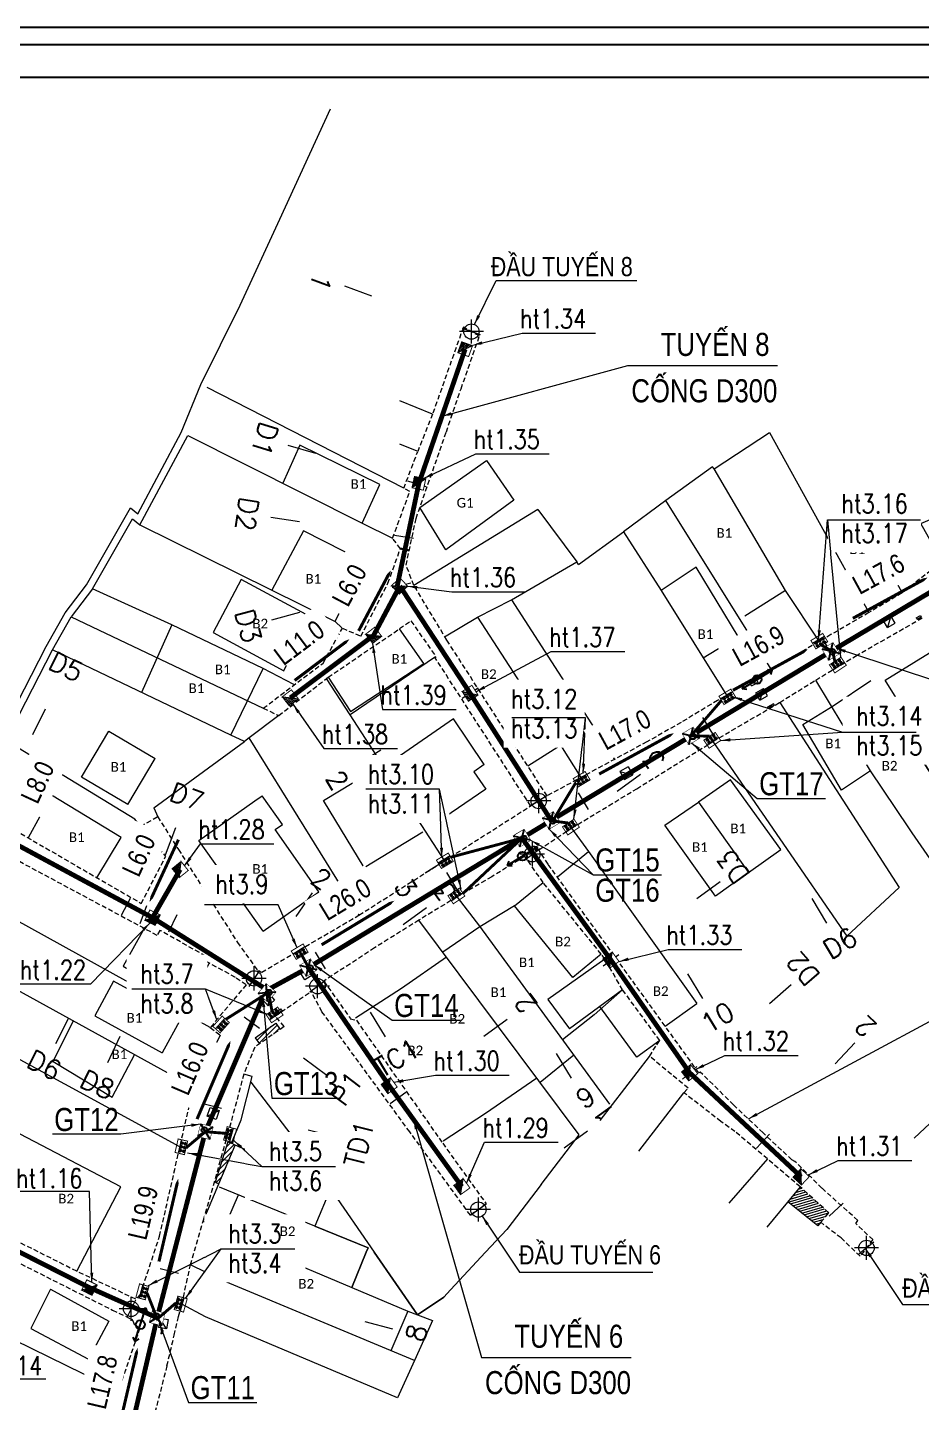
# Model space of a CAD drawing. Header units: metres. Extents: x -225 to 1156, y -96 to 896.
# Drawn here: x 394.1 to 487.2, y 89.4 to 232.4 of the extents above; entities that cross this region are included whole.
import ezdxf

# ---------------------------------------------------------------- set-up
doc = ezdxf.new("R2010")
doc.units = ezdxf.units.M
doc.header["$MEASUREMENT"] = 0
doc.header["$PDMODE"] = 2
doc.header["$PDSIZE"] = 0.1
for name, pattern in [('ACAD_ISO05W100', [33, 24, -3, 0, -3, 0, -3]), ('DASHED', [0.75, 0.5, -0.25]), ('DASHED2', [0.375, 0.25, -0.125]), ('HIDDEN', [0.375, 0.25, -0.125])]:
    doc.linetypes.add(name, pattern=pattern)
for name, color, linetype in [('Diep_Layer8', 8, 'Continuous'), ('duong', 3, 'Continuous'), ('DUONG DIEN', 20, 'Continuous'), ('ga', 5, 'Continuous'), ('KHUNGTEN', 5, 'Continuous'), ('NHA', 2, 'Continuous'), ('NOI', 2, 'Continuous'), ('pntelev', 2, 'Continuous'), ('thep', 2, 'Continuous'), ('TK cong D300', 7, 'ACAD_ISO05W100'), ('TK uPVC D200', 3, 'DASHED2'), ('TUYEN', 7, 'Continuous')]:
    doc.layers.add(name, color=color, linetype=linetype)
for name, color, linetype, lineweight in [('LC Dim', 8, 'Continuous', 18), ('LC Khac', 4, 'Continuous', 9), ('LC MANH DUT', 35, 'HIDDEN', 5), ('LC Net dam 1', 30, 'Continuous', 30), ('LC Net manh', 239, 'Continuous', 5), ('LC Net thay', 7, 'Continuous', 25), ('LC Text1', 3, 'Continuous', 20), ('LC Text2', 7, 'Continuous', 25), ('Level 10', 7, 'Continuous', 0), ('Level 46', 7, 'Continuous', 0), ('TK ga cong D300', 4, 'Continuous', 25), ('TK ga cong D500', 7, 'Continuous', 25)]:
    doc.layers.add(name, color=color, linetype=linetype, lineweight=lineweight)
doc.styles.add('LC 3', font='vnsimli.shx', dxfattribs={"width": 0.75})
doc.styles.add('Legend', font='calibri.ttf')
doc.styles.add('T2', font='', dxfattribs={"width": 0.8})
doc.styles.add('TENCOC', font='Vnromanc.shx')
doc.styles.get('T2').set_extended_font_data('.VnArialH')
doc.linetypes.add('ZIGZAG', pattern='A,0.0001,-0.2,[131,ltypeshp.shx,S=0.2,R=0,X=-0.2,Y=0],-0.4,[131,ltypeshp.shx,S=0.2,R=180,X=0.2,Y=0],-0.2', length=0.8001)
doc.dimstyles.get("Standard").update_dxf_attribs({"dimtxt": 0.18, "dimasz": 0.18, "dimexe": 0.18, "dimexo": 0.0625, "dimgap": 0.09, "dimtad": 0, "dimtih": 1, "dimtoh": 1, "dimdec": 4, "dimzin": 0, "dimdsep": 46, "dimtxsty": 'Standard', "dimcen": 0.09, "dimadec": 0, "dimazin": 0, "dimtfac": 1, "dimtdec": 4, "dimtofl": 0, "dimtmove": 0, "dimatfit": 3, "dimfxl": 1, "dimtolj": 1, "dimtzin": 0, "dimarcsym": 0})

# ---------------------------------------------------------------- blocks, each defined once
blk = doc.blocks.new('a2')
at = {"layer": 'Defpoints', "flags": 128}
blk.add_lwpolyline([(297, 102.507), (0, 102.507), (0, -102.507), (297, -102.507)], close=True, dxfattribs=at)
at = {"layer": 'KHUNGTEN'}
blk.add_lwpolyline([(295.885, -100.496), (10, -100.496), (10, 101.392), (295.885, 101.392)], close=True, dxfattribs=at)
at = {"layer": 'thep'}
blk.add_lwpolyline([(293.77, -98.381), (12.115, -98.381), (12.115, 99.277), (293.77, 99.277)], close=True, dxfattribs=at)
blk = doc.blocks.new('bu lon')
at = {"layer": 'LC Khac', "color": 9}
for p, q in [((0.786, 0), (-0.786, 0)), ((0, -0.786), (0, 0.786))]:
    blk.add_line(p, q, dxfattribs=at)
at = {"layer": 'LC Khac', "color": 7}
blk.add_circle((0, 0), 0.5, dxfattribs=at)
blk = doc.blocks.new('MM')
at = {"layer": 'LC Khac', "xscale": 2.289702860291335, "yscale": 2.289702860291335, "zscale": 2.289702860291335}
blk.add_blockref('bu lon', (0, 0), dxfattribs=at)
blk = doc.blocks.new('dj')
at = {"layer": 'Diep_Layer8', "color": 6}
blk.add_line((598291.76, 2304639.49), (598295.46, 2304639.49), dxfattribs=at)
for points in [[(598292.14, 2304639.81), (598291.76, 2304639.49)], [(598292.14, 2304639.17), (598291.76, 2304639.49)], [(598295.07, 2304639.81), (598295.46, 2304639.49)], [(598295.07, 2304639.17), (598295.46, 2304639.49)]]:
    blk.add_lwpolyline(points, dxfattribs=at)
blk.add_circle((598293.61, 2304639.49), 0.459, dxfattribs=at)
blk = doc.blocks.new('NENHIENTRANG')
at = {"layer": 'DUONG DIEN', "linetype": 'Continuous', "lineweight": 0}
h = blk.add_hatch(dxfattribs=at)
h.set_pattern_fill('ANSI31', color=256, scale=2, angle=151.4002)
h.set_pattern_definition([(196.400213078, (-598276.55, -2304804.55), (0.070586256112, -0.239828231132), [])])
h.paths.add_polyline_path([(43.75, 17.91), (44.05, 18.26), (44.9, 19.26), (41.91, 21.94), (40.63, 20.39)])
at = {"layer": 'ga', "linetype": 'Continuous', "lineweight": 0, "ltscale": 2}
h = blk.add_hatch(dxfattribs=at)
h.set_pattern_fill('ANSI31', color=8, scale=3, angle=-0.1729)
h.set_pattern_definition([(44.827088727, (-598276.55, -2304804.55), (-0.26436360276, 0.26596406813), [])])
h.paths.add_polyline_path([(-16.88, 26.29), (-17.26, 26.51), (-17.64, 26.62), (-18.95, 22.44), (-18.6, 22.25)])
h.paths.add_polyline_path([(-12.2, 38.33), (-12.67, 38.99), (-14.82, 37.45), (-14.37, 36.81)])
at = {"layer": 'duong', "color": 4, "linetype": 'HIDDEN', "lineweight": 0, "ltscale": 2}
for p, q in [((6.86, 111.4), (3.66, 102.35)), ((6.62, 104.99), (8.54, 110.48)), ((8.54, 110.48), (6.86, 111.4)), ((5.09, 100.5), (6.62, 104.99)), ((3.66, 102.35), (2.11, 98.46)), ((1.94, 91.5), (5.09, 100.5)), ((0.66, 94.63), (2.11, 98.46)), ((1.29, 94.31), (0.66, 94.63)), ((-0.5, 89.44), (1.29, 94.31)), ((0.9, 86.62), (1.94, 91.5)), ((0.31, 88.35), (-0.5, 89.44)), ((-0.99, 84.75), (0.31, 88.35)), ((1.72, 84.53), (0.9, 86.62)), ((56.7, 87.01), (52.52, 83.75)), ((-3.8, 79.25), (-0.99, 84.75)), ((5.15, 78.83), (1.72, 84.53)), ((52.52, 83.75), (49.06, 81.7)), ((49.06, 81.7), (45.12, 79.41)), ((-7.21, 74.97), (1.41, 80.83)), ((1.41, 80.83), (4, 77.13)), ((47.67, 77.18), (54.67, 81.18)), ((-7.73, 76.44), (-5.73, 80.08)), ((-5.73, 80.08), (-3.8, 79.25)), ((15.57, 62.63), (5.15, 78.83)), ((45.12, 79.41), (33.32, 72.56)), ((-13.96, 71.75), (-7.73, 76.44)), ((13.86, 61.58), (3.93, 77)), ((43.53, 74.68), (47.67, 77.18)), ((-12.35, 70.99), (-7.21, 74.97)), ((39.78, 72.35), (43.53, 74.68)), ((-13.96, 71.75), (-12.35, 70.99)), ((33.32, 72.56), (29.52, 70.27)), ((32.84, 68.29), (39.78, 72.35)), ((29.52, 70.27), (25.96, 68.25)), ((25.96, 68.25), (15.57, 62.63)), ((24.9, 63.37), (32.84, 68.29)), ((18.13, 59.27), (24.9, 63.37)), ((-4, 50.22), (13.86, 61.58)), ((-43.1, 60.97), (-26.65, 51.44)), ((-26.74, 59.48), (-24.95, 60.46)), ((-24.95, 60.46), (-22.79, 57.05)), ((-26.74, 59.48), (-24.12, 56.33)), ((14.72, 57.02), (18.13, 59.27)), ((-25.01, 48.12), (-43.1, 57.8)), ((-26.65, 51.43), (-24.12, 56.33)), ((-22.79, 57.05), (-16.65, 47.39)), ((13.27, 56.35), (9.81, 54.2)), ((15.16, 53.61), (13.27, 56.35)), ((15.68, 55.52), (14.72, 57.02)), ((27.86, 38.68), (15.68, 55.52)), ((9.81, 54.2), (6.2, 52.12)), ((21.22, 46.16), (15.16, 53.61)), ((6.2, 52.12), (2.23, 49.7)), ((-14.11, 44.29), (-4, 50.22)), ((2.23, 49.7), (-2.39, 46.81)), ((-24.71, 48.64), (-25.01, 48.12)), ((-19.96, 45.95), (-24.71, 48.64)), ((-16.65, 47.39), (-14.56, 44.47)), ((-20.18, 45.56), (-19.96, 45.95)), ((-2.39, 46.81), (-7.66, 43.36)), ((21.58, 45.65), (21.22, 46.16)), ((-16.86, 43.74), (-20.18, 45.56)), ((-14.56, 44.47), (-14.11, 44.29)), ((23.44, 42.44), (21.58, 45.65)), ((-15.73, 42.98), (-19.47, 38.54)), ((-15.73, 42.98), (-16.86, 43.74)), ((-7.66, 43.36), (-4.89, 39.46)), ((-12.7, 39.73), (-8.98, 42.29)), ((-7.85, 40.17), (-8.98, 42.29)), ((27.3, 37.18), (23.44, 42.44)), ((1.28, 27.67), (-7.85, 40.17)), ((-11.79, 38.62), (-12.7, 39.73)), ((-4.91, 39.43), (-4.27, 39.28)), ((-4.27, 39.28), (4.71, 26.48)), ((31.36, 33.81), (27.86, 38.68)), ((-18.66, 37.27), (-21.22, 32.32)), ((-19.47, 38.54), (-18.46, 37.74)), ((-18.46, 37.74), (-18.66, 37.27)), ((-11.79, 38.62), (-14.85, 36.48)), ((-14.85, 36.48), (-15.98, 33.69)), ((26.24, 35.53), (26.98, 36.74)), ((26.98, 36.74), (27.3, 37.18)), ((30.25, 32.22), (26.24, 35.53)), ((-15.98, 33.69), (-17.62, 27.59)), ((31.52, 33.9), (31.36, 33.81)), ((34.98, 30.49), (31.52, 33.9)), ((-24.75, 16.81), (-21.22, 32.32)), ((29.81, 31.74), (30.25, 32.22)), ((33.67, 28.76), (29.81, 31.74)), ((38.05, 27.56), (34.98, 30.49)), ((35.12, 27.7), (33.67, 28.76)), ((-17.62, 27.59), (-20.22, 18.38)), ((7.6, 19), (1.28, 27.67)), ((38.5, 24.87), (35.12, 27.7)), ((41.05, 24.76), (38.05, 27.56)), ((4.71, 26.48), (9.24, 20.18)), ((41.91, 21.94), (38.5, 24.87)), ((41.37, 24.6), (41.05, 24.76)), ((44.18, 21.82), (41.37, 24.6)), ((44.9, 19.26), (41.91, 21.94)), ((47.9, 18.46), (44.18, 21.82)), ((9.24, 20.18), (7.6, 19)), ((44.05, 18.26), (44.9, 19.26)), ((-21.53, 13.84), (-20.22, 18.38)), ((46.17, 16.63), (44.05, 18.26)), ((47.69, 18.15), (47.9, 18.46)), ((49.48, 16.46), (47.69, 18.15)), ((-44.55, 16.64), (-29.66, 9.13)), ((-33.37, 13.17), (-40.07, 16.54)), ((-26.75, 10.78), (-24.75, 16.81)), ((48.14, 14.73), (46.17, 16.63)), ((49.48, 16.46), (48.14, 14.73)), ((-27.23, 10.26), (-33.37, 13.17)), ((-22.44, 9.75), (-21.53, 13.84)), ((-26.75, 10.78), (-27.23, 10.26)), ((-29.66, 9.13), (-27.68, 8.18)), ((-22.77, 8.46), (-22.44, 9.75)), ((-26.82, 7.24), (-29.06, 0.71)), ((-27.68, 8.18), (-27.54, 8.02)), ((-27.54, 8.02), (-27.41, 7.68)), ((-27.41, 7.68), (-27.08, 7.44)), ((-27.08, 7.44), (-26.82, 7.24)), ((-23.23, 6.51), (-22.77, 8.46)), ((-23.99, 3.32), (-23.23, 6.51)), ((-23.99, 3.32), (-26.03, -4.66)), ((-29.06, 0.71), (-31.81, -7.88))]:
    blk.add_line(p, q, dxfattribs=at)
at = {"layer": 'duong', "color": 4, "linetype": 'Continuous', "lineweight": 0}
blk.add_line((3.93, 77), (4.02, 77.09), dxfattribs=at)
at = {"layer": 'duong', "linetype": 'Continuous', "lineweight": 0}
for p, q in [((-14.82, 37.45), (-12.67, 38.99)), ((-12.67, 38.99), (-12.2, 38.33)), ((-14.82, 37.45), (-14.37, 36.82)), ((-16.25, 28.93), (-15.11, 33.45)), ((-15.11, 33.45), (-15.98, 33.69)), ((-17.26, 26.51), (-16.25, 28.93)), ((-17.64, 26.62), (-18.95, 22.44)), ((-18.6, 22.25), (-16.88, 26.29)), ((-17.64, 26.62), (-17.26, 26.51)), ((-16.88, 26.29), (-17.26, 26.51)), ((-20.22, 18.38), (-18.6, 22.25)), ((-18.95, 22.44), (-18.6, 22.25))]:
    blk.add_line(p, q, dxfattribs=at)
at = {"layer": 'ga', "linetype": 'Continuous', "lineweight": 0}
for p, q in [((3.66, 102.35), (0.25, 103.74)), ((2.05, 98.5), (0.25, 99.21)), ((51.35, 81.36), (51, 80.16)), ((53.99, 81.16), (54.42, 81.41)), ((54.08, 81), (54.52, 81.25)), ((36.64, 74.36), (37.55, 74.41)), ((38.08, 73.81), (37.72, 72.59)), ((38.51, 71.85), (39.23, 72.06)), ((23.14, 65.16), (24.51, 64.81)), ((12.21, 58.57), (12.96, 59)), ((12.96, 59), (12.68, 57.8)), ((12.96, 59), (13.42, 58.24)), ((12.21, 58.57), (12.68, 57.8)), ((12.68, 57.8), (13.42, 58.24)), ((-10.14, 44.31), (-8.81, 44)), ((-13.37, 42.06), (-13.45, 40.79)), ((-12.76, 40.04), (-11.98, 40.22)), ((-19.8, 29.29), (-18.55, 29.88)), ((38.5, 24.87), (34.48, 20.26)), ((41.91, 21.94), (38.45, 17.76)), ((-24.71, 8.29), (-24.88, 7.33)), ((-24.71, 8.29), (-23.87, 8.14)), ((-23.87, 8.14), (-24.04, 7.18))]:
    blk.add_line(p, q, dxfattribs=at)
at = {"layer": 'ga', "linetype": 'Continuous', "lineweight": 0, "flags": 128}
for points in [[(50.56, 80.91), (51.35, 81.36)], [(51, 80.16), (50.56, 80.91)], [(51, 80.16), (51.79, 80.61)], [(51.79, 80.61), (51.35, 81.36)], [(53.99, 81.16), (54.08, 81)], [(54.42, 81.41), (54.52, 81.25)], [(37.55, 74.41), (37.4, 74.72), (36.69, 74.38)], [(36.83, 74.07), (37.55, 74.41)], [(36.64, 74.36), (36.64, 74.36)], [(36.64, 74.36), (36.64, 74.36)], [(36.83, 74.07), (36.69, 74.38)], [(37.29, 73.36), (38.08, 73.81)], [(37.72, 72.59), (37.3, 73.36)], [(37.72, 72.59), (38.51, 73.03)], [(38.51, 73.03), (38.08, 73.81)], [(39.12, 72.22), (38.51, 71.85)], [(38.62, 71.7), (38.51, 71.85)], [(39.23, 72.06), (38.62, 71.7)], [(39.23, 72.06), (39.12, 72.22)], [(24.01, 65.66), (23.14, 65.16)], [(23.14, 65.16), (23.64, 64.32)], [(23.64, 64.32), (24.51, 64.81)], [(24.01, 65.66), (24.51, 64.81)], [(-24.04, 7.18), (-24.88, 7.33)], [(-24.04, 7.18), (-24.71, 8.29)]]:
    blk.add_lwpolyline(points, dxfattribs=at)
at = {"layer": 'ga', "linetype": 'Continuous', "lineweight": 0}
for points in [[(-8.81, 44), (-9.64, 43.49), (-10.14, 44.31), (-9.31, 44.82)], [(-12.78, 41.39), (-13.45, 40.79), (-14.04, 41.45), (-13.37, 42.06)], [(-18.85, 28.97), (-19.8, 29.29), (-19.49, 30.2), (-18.55, 29.88)]]:
    blk.add_lwpolyline(points, close=True, dxfattribs=at)
for points in [[(-12.76, 40.04), (-12.16, 40.49), (-11.98, 40.22)], [(-12.76, 40.04), (-12.6, 39.8)]]:
    blk.add_lwpolyline(points, dxfattribs=at)
at = {"layer": 'Level 10', "color": 8, "linetype": 'ByBlock', "lineweight": 13}
for p, q in [((0.66, 94.63), (-19.79, 105.12)), ((32.96, 96.67), (38.72, 100.44)), ((38.72, 100.44), (49.06, 81.7)), ((-26.8, 90.82), (-21.82, 100.13)), ((-21.82, 100.13), (-3.68, 91.02)), ((54.47, 90.97), (70.41, 97.89)), ((32.79, 96.88), (27.94, 93.37)), ((32.96, 96.67), (32.79, 96.88)), ((40.4, 83.99), (32.96, 96.67)), ((27.94, 93.37), (23.53, 90.1)), ((38.91, 75.81), (27.94, 93.37)), ((14.62, 92.43), (1.72, 84.53)), ((14.62, 92.43), (18.67, 86.98)), ((-31.73, 84.18), (-27.58, 91.46)), ((-27.58, 91.46), (-26.8, 90.82)), ((-26.8, 90.82), (-6.48, 80.77)), ((-3.68, 91.02), (-0.51, 89.44)), ((56.7, 87.01), (54.47, 90.97)), ((18.85, 86.72), (23.53, 90.1)), ((23.53, 90.1), (27.45, 84.01)), ((50.55, 87.37), (52.52, 83.75)), ((11.86, 83.02), (18.67, 86.98)), ((18.85, 86.72), (18.67, 86.98)), ((-31.73, 84.18), (-33.94, 81.25)), ((-23.49, 80.42), (-31.73, 84.18)), ((8.34, 81.21), (11.86, 83.02)), ((11.86, 83.02), (22.6, 66.43)), ((27.45, 84.01), (34.26, 73.11)), ((43.9, 78.73), (40.4, 83.99)), ((-35.89, 77.82), (-33.94, 81.25)), ((-33.94, 81.25), (-13.96, 71.75)), ((-13.97, 75.87), (-23.49, 80.42)), ((-6.48, 80.77), (-5.78, 80.11)), ((4.89, 79.19), (8.34, 81.21)), ((8.34, 81.21), (16.97, 67.91)), ((-39.36, 71.05), (-35.89, 77.82)), ((-17.34, 68.96), (-35.89, 77.82)), ((-10.79, 74.23), (-13.97, 75.87)), ((3.96, 77.09), (-4.93, 71.06)), ((-7.42, 74.91), (-7.42, 74.91)), ((-4.93, 71.06), (-7.37, 74.84)), ((49.24, 65.25), (43.53, 74.68)), ((39.78, 72.35), (52.2, 53.1)), ((54.26, 69.04), (59.98, 72.76)), ((-12.35, 70.99), (-15.42, 68.67)), ((4.91, 55.89), (-4.93, 71.06)), ((-15.91, 68.29), (-17.34, 68.96)), ((-15.42, 68.67), (-15.91, 68.29)), ((-3.99, 50.22), (-15.42, 68.67)), ((-27.33, 60.2), (-39.44, 67.59)), ((-25.35, 61.38), (-15.91, 68.29)), ((16.97, 67.91), (19.09, 64.54)), ((32.84, 68.29), (46.78, 48.03)), ((58.96, 59.55), (53.21, 68.5)), ((53.21, 68.5), (58.96, 59.55)), ((53.21, 59.29), (49.24, 65.25)), ((31.33, 61.99), (36.55, 54.66)), ((-26.74, 59.48), (-27.33, 60.2)), ((-25.35, 61.38), (-24.95, 60.46)), ((18.13, 59.27), (19.87, 56.84)), ((53.55, 58.78), (53.21, 59.29)), ((55.43, 56.08), (53.55, 58.78)), ((19.87, 56.84), (31.17, 41.03)), ((12.2, 51.2), (15.16, 53.61)), ((52.2, 53.1), (46.78, 48.03)), ((-19.47, 38.54), (-45.55, 52.92)), ((6.21, 52.1), (8.54, 49.09)), ((18.27, 43.74), (12.2, 51.2)), ((18.93, 27.36), (2.23, 49.7)), ((8.54, 49.09), (22.06, 30.54)), ((-21.22, 32.32), (-47.66, 46.88)), ((21.22, 46.15), (18.27, 43.74)), ((21.58, 45.65), (15.66, 41.45)), ((23.44, 42.44), (17.89, 38.4)), ((15.66, 41.45), (17.89, 38.4)), ((24.93, 35.43), (21.08, 40.72)), ((-22.63, 26.13), (-40.8, 35.99)), ((27.3, 37.18), (24.93, 35.43)), ((21.09, 28.85), (26.24, 35.53)), ((-15.26, 32.86), (-6.93, 21.94)), ((25.11, 25.65), (29.81, 31.74)), ((14.97, 22.21), (18.93, 27.36)), ((-6.93, 21.94), (-16.87, 26.29)), ((-8.58, 17.86), (-18.52, 21.91)), ((-6.98, 21.76), (-8.58, 17.86)), ((-6.98, 21.76), (-8.58, 17.86)), ((-6.98, 21.76), (-6.93, 21.94)), ((-6.98, 21.76), (-2.41, 15.14)), ((14.97, 22.21), (11.38, 17.53)), ((-13.44, 15.14), (-20.22, 18.38)), ((-20.22, 18.38), (-13.44, 15.14)), ((-8.58, 17.86), (-3.05, 15.61)), ((-3.05, 15.61), (-8.58, 17.86)), ((11.38, 17.53), (9.16, 15.14)), ((-13.44, 15.14), (-4.76, 11.49)), ((-13.44, 15.14), (-4.76, 11.49)), ((-3.24, 15.14), (-4.76, 11.49)), ((-4.76, 11.49), (-3.24, 15.14)), ((-3.05, 15.61), (-3.24, 15.14)), ((-3.24, 15.14), (-3.05, 15.61)), ((2.08, 8.64), (-2.41, 15.14)), ((-2.41, 15.14), (2.08, 8.64)), ((9.16, 15.14), (5.51, 11.22)), ((-18.29, 12.23), (-21.53, 13.84)), ((1.77, 3.87), (-18.29, 12.23)), ((-4.76, 11.49), (1.09, 9.03)), ((4.83, 10.49), (2.08, 8.64)), ((2.08, 8.64), (4.83, 10.49)), ((5.51, 11.22), (4.83, 10.49)), ((4.83, 10.49), (5.51, 11.22)), ((-29.11, 0.73), (-46.49, 9.25)), ((-19.96, 8.43), (-22.44, 9.75)), ((1.09, 9.03), (2.08, 8.64)), ((2.08, 8.64), (3.65, 8.03)), ((0, 0), (-19.96, 8.43)), ((3.65, 8.03), (3.25, 7.1)), ((3.25, 7.1), (1.77, 3.87)), ((1.77, 3.87), (0, 0))]:
    blk.add_line(p, q, dxfattribs=at)
at = {"layer": 'Level 10', "color": 8, "linetype": 'ByBlock', "lineweight": 0}
for p, q in [((-10.17, 99.12), (-11.94, 95.17)), ((-1.82, 95.03), (-10.17, 99.12)), ((2.34, 92.65), (9.28, 97.52)), ((9.28, 97.52), (12.13, 93.4)), ((-3.68, 91.02), (-1.82, 95.03)), ((12.13, 93.4), (5.04, 88.23)), ((5.04, 88.23), (2.34, 92.65)), ((-9.77, 90.21), (-13.07, 84.03)), ((-3.42, 86.97), (-9.77, 90.21)), ((47.02, 85.47), (50.55, 87.37)), ((-6.48, 80.77), (-3.42, 86.97)), ((31.1, 86.43), (27.45, 84.01)), ((35.45, 79.23), (31.1, 86.43)), ((-16.25, 85.15), (-19.19, 79.64)), ((-9.03, 81.26), (-16.25, 85.15)), ((40.4, 83.99), (36.14, 81.33)), ((-23.49, 80.42), (-26.63, 73.4)), ((-11.83, 75.64), (-9.03, 81.26)), ((-19.19, 79.64), (-11.83, 75.64)), ((2.76, 76.39), (0.22, 80.02)), ((31.83, 76.99), (35.45, 79.23)), ((50.74, 74.68), (56.73, 78.34)), ((-17.34, 68.96), (-13.97, 75.87)), ((-4.89, 71.4), (2.76, 76.39)), ((-7.21, 74.97), (-4.89, 71.4)), ((45.33, 72.01), (49.28, 74.63)), ((54.26, 69.04), (50.74, 74.68)), ((42.18, 70.04), (45.33, 72.01)), ((5.83, 70.64), (-0.14, 66.51)), ((9.02, 65.89), (5.83, 70.64)), ((-32.86, 64.59), (-30.03, 69.37)), ((-30.03, 69.37), (-25.22, 66.52)), ((46.23, 63.21), (42.18, 70.04)), ((13.58, 65.77), (16.97, 67.91)), ((-28.04, 61.75), (-25.22, 66.52)), ((-7.69, 62.16), (-1.56, 65.87)), ((-0.14, 66.51), (4.16, 59.91)), ((9.02, 65.89), (7.96, 65.14)), ((-28.04, 61.75), (-32.86, 64.59)), ((7.96, 65.14), (9.19, 63.33)), ((49.24, 65.25), (46.23, 63.21)), ((9.19, 63.33), (4.16, 59.91)), ((34.66, 64.29), (31.33, 61.99)), ((39.9, 57.04), (34.66, 64.29)), ((-35.99, 62.69), (-38.41, 58.25)), ((-28.75, 58.31), (-35.99, 62.69)), ((-20.65, 57.99), (-14.83, 62.1)), ((-14.83, 62.1), (-14.07, 62.63)), ((-11.97, 59.65), (-14.07, 62.63)), ((-3.46, 55.19), (-7.69, 62.16)), ((27.84, 59.58), (31.33, 61.99)), ((-12.73, 59.12), (-11.97, 59.65)), ((-8.17, 52.66), (-12.73, 59.12)), ((-3.46, 55.19), (2.66, 58.9)), ((33.1, 52.21), (27.84, 59.58)), ((-31.29, 54.12), (-28.75, 58.31)), ((-13.98, 48.56), (-20.65, 57.99)), ((16.65, 54.2), (19.87, 56.84)), ((36.55, 54.66), (39.9, 57.04)), ((36.55, 54.66), (33.1, 52.21)), ((-13.98, 48.56), (-8.17, 52.66)), ((12.2, 51.2), (8.59, 49.02)), ((-26.36, 48.84), (-28.54, 44.91)), ((8.59, 49.02), (4.74, 46.36)), ((0.41, 42.64), (5.1, 45.87)), ((-28.54, 44.91), (-21.92, 40.94)), ((-19.58, 45.23), (-21.92, 40.94)), ((-29.53, 43.34), (-31.49, 39.74)), ((-22.52, 39.51), (-29.53, 43.34)), ((-4.37, 39.52), (0.41, 42.64)), ((23.44, 42.44), (20.47, 39.86)), ((27.86, 38.68), (31.17, 41.03)), ((-35.82, 35.01), (-33.7, 39.27)), ((-31.49, 39.74), (-24.48, 35.91)), ((-22.52, 39.51), (-24.48, 35.91)), ((20.47, 39.86), (17.17, 37.24)), ((-35.82, 35.01), (-29.67, 31.29)), ((-29.67, 31.29), (-27.33, 35.76)), ((18.36, 35.67), (14.86, 32.8)), ((9.16, 29.61), (14.5, 33.28)), ((4.77, 26.75), (9.16, 29.61)), ((-28.77, 21.94), (-39.26, 27.44)), ((-33.37, 13.17), (-28.77, 21.94)), ((-18.2, 17.26), (-16.55, 21.11))]:
    blk.add_line(p, q, dxfattribs=at)
at = {"layer": 'Level 10', "color": 8, "linetype": 'ByBlock', "lineweight": 0, "ltscale": 2}
for p, q in [((-18.29, 12.23), (-16.55, 16.63)), ((-36.09, 11.31), (-38.16, 7.22)), ((-36.09, 11.31), (-30.04, 7.97)), ((1.09, 9.03), (-0.67, 4.89)), ((-38.16, 7.22), (-32.15, 4.01)), ((-30.04, 7.97), (-32.15, 4.01))]:
    blk.add_line(p, q, dxfattribs=at)
at = {"layer": 'Level 10', "color": 8, "linetype": 'Continuous', "lineweight": 0}
for p in [(51.98, 67.47), (-24.54, 6.74)]:
    blk.add_point(p, dxfattribs=at)
at = {"layer": 'Level 46', "color": 1, "linetype": 'Continuous', "lineweight": 0, "ltscale": 2, "flags": 128}
blk.add_lwpolyline([(-40.35, 70.78), (-36.55, 78.18), (-34.56, 81.67), (-32.36, 84.59), (-27.79, 92.61), (-27.03, 91.98), (-22.5, 100.45), (-20.47, 105.43), (-16.36, 113.69), (-12.25, 122.62), (-6.96, 134.13)], dxfattribs=at)
at = {"layer": 'NHA', "linetype": 'Continuous', "lineweight": 0, "flags": 128}
blk.add_lwpolyline([(44.05, 18.26), (43.75, 17.91), (40.63, 20.39)], dxfattribs=at)
at = {"layer": 'Diep_Layer8', "linetype": 'Continuous', "lineweight": 0}
for p, rotation in [((716187.83, -2270706.41), 32.05699687046553), ((716163.4, -2270724.79), 32.05699687046553), ((1998756.84, -1293894.45), 71.63617217680701)]:
    blk.add_blockref('dj', p, dxfattribs=dict(at, rotation=rotation))
at = {"layer": 'Level 10', "color": 8, "linetype": 'Continuous', "lineweight": 13, "style": 'Legend'}
for s, p in [('B1', (-4.87, 94.58)), ('B1', (33.2, 89.49)), ('B1', (47.04, 87.78)), ('B1', (-9.57, 84.72)), (' B2', (-15.45, 80.06)), ('B1', (31.24, 78.96)), ('B1', (-0.62, 76.39)), ('B1', (-19, 75.29)), ('B2', (8.69, 74.8)), ('B1', (-21.73, 73.33)), ('B1', (44.53, 67.59)), ('B1', (-29.84, 65.15)), ('B2', (50.4, 65.27)), ('B1', (3.34, 64.78)), ('B2', (-3.27, 60.05)), ('B1', (-34.19, 57.83)), ('B1', (34.65, 58.75)), ('B1', (30.66, 56.81)), ('B1', (-15.09, 54.53)), ('B2', (16.41, 46.97)), ('B1', (12.65, 44.81)), ('B1', (-24.89, 44.43)), ('B1', (9.7, 41.7)), ('B2', (26.58, 41.82)), ('B1', (-28.18, 39.04)), ('B2', (5.41, 38.94)), ('B1', (-29.75, 35.24)), ('B2', (1.04, 35.65)), ('B2', (-12.49, 21.25)), ('B2', (-35.29, 20.23)), ('B2', (-12.25, 16.83))]:
    blk.add_text(s, height=1, dxfattribs=at).set_placement(p)
at = {"layer": 'Level 10', "color": 8, "linetype": 'Continuous', "lineweight": 0, "style": 'Legend'}
for s, p in [('G1', (6.16, 92.63)), ('B2', (-10.31, 11.37)), ('B1', (-33.94, 6.97))]:
    blk.add_text(s, height=1, dxfattribs=at).set_placement(p)
blk = doc.blocks.new('GALOAI1')
at = {"layer": 'TK ga cong D500', "const_width": 0.1}
blk.add_lwpolyline([(-1.3, 1.3), (-1.3, 0), (0, 0), (0, 1.3), (-1.3, 1.3)], dxfattribs=at)
at = {"linetype": 'Continuous'}
blk.add_wipeout([(-1.3, 1.3), (0, 1.3), (0, 0), (-1.3, 0)], dxfattribs=at)
for p, q in [((0, 1.3), (-1.3, 0)), ((-1.3, 1.3), (0, 0))]:
    blk.add_line(p, q)
at = {"layer": 'TK ga cong D500'}
for p, q in [((-0.81, 0.78), (-0.75, 0.78)), ((-0.78, 0.81), (-0.78, 0.75))]:
    blk.add_line(p, q, dxfattribs=at)
for radius in [0.3, 0.0306]:
    blk.add_circle((-0.78, 0.78), radius, dxfattribs=at)
blk = doc.blocks.new('GALOAI2')
at = {"linetype": 'Continuous'}
blk.add_wipeout([(-0.6, 0.6), (0.6, 0.6), (0.6, -0.6), (-0.6, -0.6)], dxfattribs=at)
at = {"layer": 'LC Net manh', "linetype": 'Continuous'}
h = blk.add_hatch(dxfattribs=at)
h.set_pattern_fill('ANSI31', color=256, angle=18.7202)
h.set_pattern_definition([(63.720168, (-430.56159, -204.90511), (-0.112080292, 0.05534445), [])])
h.paths.add_polyline_path([(0.6, 0.6), (-0.6, -0.6), (0.6, -0.6)])
at = {"layer": 'TK ga cong D300', "const_width": 0.1}
blk.add_lwpolyline([(-0.6, -0.6), (0.6, -0.6), (0.6, 0.6), (-0.6, 0.6), (-0.6, -0.6), (0.6, 0.6)], dxfattribs=at)
blk = doc.blocks.new('HOGATHU')
at = {"layer": 'LC Net manh', "color": 2, "linetype": 'Continuous', "flags": 128}
blk.add_lwpolyline([(0.72, 0), (-0.72, 0)], dxfattribs=at)
at = {"layer": 'NOI', "color": 5, "const_width": 0.1}
blk.add_lwpolyline([(0.72, -0.65), (-0.72, -0.65), (-0.72, 0.36), (0.72, 0.36), (0.72, -0.65)], dxfattribs=at)
at = {"layer": 'TK cong D300'}
for centre in [(-0.4, -0.13), (-0.4, -0.49), (0, -0.13), (0, -0.49), (0.4, -0.13), (0.4, -0.49)]:
    blk.add_circle(centre, 0.101, dxfattribs=at)
blk = doc.blocks.new('COCTRENTUYEN')
at = {"layer": 'LC Net thay', "lineweight": 0, "flags": 128}
blk.add_lwpolyline([(88.28, 223.51), (86.58, 222.46)], dxfattribs=at)
at = {"layer": 'TUYEN', "color": 1, "lineweight": 0}
for p, q in [((70.06, 275.52), (67.24, 276.53)), ((64.21, 259.12), (61.34, 259.98)), ((62.51, 252.03), (59.54, 252.46)), ((62.51, 242.58), (59.61, 241.81)), ((71, 228.28), (68.47, 226.67)), ((78.14, 217.07), (75.6, 215.46)), ((64.16, 207.24), (65.19, 205.53)), ((56.77, 200.52), (58.38, 199.33)), ((69.88, 201.01), (71.44, 198.45)), ((62.96, 196.26), (65.37, 194.47)), ((52.46, 191.52), (54.4, 191.02)), ((63.42, 188.78), (66.32, 188.02))]:
    blk.add_line(p, q, dxfattribs=at)
at = {"layer": 'TUYEN', "color": 2, "lineweight": 0}
for p, q in [((81.36, 271.48), (79.48, 272.15)), ((75.7, 255.67), (73.79, 256.24)), ((74.39, 250.3), (72.41, 250.59)), ((74.11, 245.65), (72.18, 245.14)), ((117.22, 239.35), (118.25, 237.63)), ((81.13, 234.72), (79.44, 233.65)), ((104.48, 231.68), (105.52, 229.97)), ((88.26, 223.51), (86.57, 222.44)), ((91.52, 223.82), (92.56, 222.11)), ((85.96, 216.84), (87.56, 218.04)), ((77.84, 215.53), (78.88, 213.82)), ((44.89, 212.85), (43.97, 211.07)), ((46.6, 212.06), (45.9, 210.19)), ((115.83, 212.83), (117.38, 210.26)), ((49.76, 211.14), (48.91, 209.33)), ((94.13, 205.84), (95.75, 207.01)), ((58.36, 205.35), (57.24, 203.69)), ((102.92, 205.01), (104.48, 202.44)), ((63.59, 203.12), (65.21, 204.29)), ((89.24, 196.72), (90.8, 194.15)), ((102.37, 194.05), (103.88, 195.36)), ((71.96, 191.51), (73.58, 192.68)), ((110.07, 186.85), (111.44, 188.31)), ((80.33, 179.89), (81.95, 181.06)), ((117.65, 179.78), (119.12, 181.13)), ((120.74, 175.86), (122.31, 177.1)), ((48.01, 174.34), (49.95, 173.84)), ((45.46, 171.04), (44.55, 169.25)), ((69.31, 168.82), (72.22, 168.07))]:
    blk.add_line(p, q, dxfattribs=at)
at = {"layer": 'TUYEN', "color": 5, "lineweight": 0}
for p, q in [((36.07, 232.54), (34.74, 229.86)), ((49.61, 220.17), (48.56, 217.36)), ((63.83, 213.44), (62.15, 210.96)), ((38.49, 200.39), (37.12, 197.72)), ((43.82, 198.46), (42.55, 195.74))]:
    blk.add_line(p, q, dxfattribs=at)
at = {"layer": 'TUYEN', "color": 3, "lineweight": 0}
for p, q in [((95.59, 224), (98, 225.78)), ((103.87, 212.85), (106.3, 214.6)), ((111.43, 201.91), (113.7, 203.88)), ((118.26, 195.62), (120.31, 197.81)), ((126.48, 187.9), (128.69, 189.94))]:
    blk.add_line(p, q, dxfattribs=at)
at = {"layer": 'TUYEN', "color": 6, "lineweight": 0}
for p, q in [((73.33, 210.14), (75.76, 211.89)), ((81.7, 198.52), (84.13, 200.27)), ((90.07, 186.9), (92.5, 188.66))]:
    blk.add_line(p, q, dxfattribs=at)
at = {"layer": 'LC MANH DUT', "xscale": 0.6987324145411622, "yscale": 0.6987324145411622, "zscale": 0.6987324145411622, "rotation": 359.999216292062}
for p in [(80.42, 271.82, 0), (87.42, 222.98, 0), (86.76, 217.44, 0), (57.8, 204.52), (64.4, 203.71, 0), (81.14, 180.47, 0), (121.53, 176.48, 0), (45.01, 170.14)]:
    blk.add_blockref('MM', p, dxfattribs=at)
at = {"layer": 'LC Text2', "style": 'T2', "width": 0.8}
for s, p in [('®Çu tuyÕn 8', (82.43, 277.58)), ('®Çu tuyÕn 6', (85.37, 174.76)), ('®Çu tuyÕn 7', (125.24, 171.3, 0))]:
    blk.add_text(s, height=2, rotation=0.0008, dxfattribs=at).set_placement(p)
at = {"layer": 'TUYEN', "color": 1, "lineweight": 0, "style": 'TENCOC'}
for s, rotation, p in [('1', 250.3188, (64.09, 278.11)), ('D1', 253.2893, (58.46, 262.58)), ('D2', 261.7124, (56.33, 254.71)), ('D3', 284.8195, (55.78, 242.62)), ('2', 302.4739, (65.16, 225.35)), ('3', 302.4739, (72.29, 214.14)), ('TC1', 31.2177, (71.09, 194.14)), ('P1', 53.3514, (67.18, 191.05)), ('TD1', 75.485, (69.08, 184.7))]:
    blk.add_text(s, height=2, rotation=rotation, dxfattribs=at).set_placement(p)
at = {"layer": 'TUYEN', "color": 5, "lineweight": 0, "style": 'TENCOC'}
for s, rotation, p in [('D5', 333.6958, (36.21, 236.82)), ('D7', 339.664, (48.81, 223.1)), ('2', 325.9693, (63.52, 214.54)), ('D6', 332.8061, (33.95, 195.42)), ('D8', 334.9231, (39.47, 193.32))]:
    blk.add_text(s, height=2, rotation=rotation, dxfattribs=at).set_placement(p)
at = {"layer": 'TUYEN', "color": 3, "lineweight": 0, "style": 'TENCOC'}
for s, rotation, p in [('3', 126.5912, (100.71, 227.17)), ('D3', 125.7632, (109.51, 215.28)), ('D2', 130.9518, (116.83, 204.85)), ('2', 136.9685, (122.72, 199.66))]:
    blk.add_text(s, height=2, rotation=rotation, dxfattribs=at).set_placement(p)
at = {"layer": 'TUYEN', "color": 6, "lineweight": 0, "style": 'TENCOC'}
for s, p in [('3', (78.99, 213.4)), ('2', (87.36, 201.78)), ('1', (95.53, 190.43))]:
    blk.add_text(s, height=2, rotation=125.7706, dxfattribs=at).set_placement(p)
at = {"layer": 'TUYEN', "color": 2, "lineweight": 0, "style": 'TENCOC'}
for s, rotation, p in [('D6', 31.0494, (117.8, 206.43)), ('10', 31.2177, (105.07, 198.71)), ('9', 31.2177, (92.08, 190.84)), ('8', 75.485, (75.44, 166.55))]:
    blk.add_text(s, height=2, rotation=rotation, dxfattribs=at).set_placement(p)
at = {"layer": 'LC Dim', "lineweight": 0}
for points in [[(80.73, 272.56, 0), (82.98, 277.14, 0), (97.62, 277.14, 0)], [(81.54, 179.78, 0), (85.42, 173.96, 0), (99.3, 173.96, 0)], [(121.41, 176.41), (125.29, 170.6), (140.09, 170.6)]]:
    blk.add_leader(points, dimstyle='Standard', override={"dimasz": 1, "dimgap": 0.09, "dimtad": 0, "dimdsep": 0, "dimtix": 1, "dimlwd": 0, "dimlwe": 0}, dxfattribs=at)

msp = doc.modelspace()

# ---------------------------------------------------------------- linework, layer by layer
at = {"layer": 'LC Net dam 1', "linetype": 'Continuous', "flags": 128}
msp.add_lwpolyline([(432.935, 178.221), (433.853, 178.025)], dxfattribs=at)
at = {"layer": 'LC Text1', "color": 7, "elevation": 0}
for points in [[(480.024, 170.972, 0.319, 0.319, 0), (485.895, 174.183, 1.278, 0, 0), (487.792, 175.22, 0, 0, 0)], [(467.541, 163.487, 0.319, 0.319, 0), (473.412, 166.697, 1.278, 0, 0), (475.309, 167.735, 0, 0, 0)], [(424.734, 136.999, 0.319, 0.319, 0), (430.457, 140.467, 1.278, 0, 0), (432.306, 141.588, 0, 0, 0)], [(407.812, 104.05, 0.319, 0.319, 0), (409.331, 110.567, 1.278, 0, 0), (409.822, 112.673, 0, 0, 0)], [(403.579, 86.443, 0.319, 0.319, 0), (405.099, 92.96, 1.278, 0, 0), (405.59, 95.065, 0, 0, 0)]]:
    msp.add_lwpolyline(points, format="xyseb", dxfattribs=at)
at = {"layer": 'TK ga cong D500', "linetype": 'DASHED', "ltscale": 3, "const_width": 0.5}
msp.add_lwpolyline([(360.369, -69.311), (365.209, -51.404), (370.11, -33.567), (374.941, -17.364), (379.226, -2.989), (383.511, 11.386), (389.365, 30.509), (395.35, 49.592), (401.335, 68.676), (403.643, 81.113), (407.626, 98.195), (412.639, 117.556), (418.623, 131.525), (419.474, 132.508), (423.357, 134.628), (445.588, 148.101), (448.63, 149.944), (463.181, 158.736), (477.732, 167.53), (492.709, 176.449)], dxfattribs=at)

# ---------------------------------------------------------------- block references
at = {"layer": 'LC Net dam 1', "linetype": 'Continuous', "lineweight": 0}
msp.add_blockref('NENHIENTRANG', (432.626, 89.868), dxfattribs=at)
at = {"layer": 'LC Net dam 1', "linetype": 'Continuous'}
for p, rotation in [((466.895, 162.929), 30.9032835054002), ((451.725, 154.359), 30.9032835054002), ((437.487, 145.874), 30.9032835054002), ((414.173, 128.81), 48.07679307270605), ((409.995, 116.019), 76.90929000489328), ((405.951, 100.935), 74.87537840154896)]:
    msp.add_blockref('HOGATHU', p, dxfattribs=dict(at, rotation=rotation))
at = {"layer": 'LC Net dam 1', "linetype": 'Continuous', "xscale": -1}
for p, rotation in [((438.841, 141.97), 213.7781044234542), ((415.349, 117.218), 254.8753784014817), ((410.209, 99.579), 254.8753784014817)]:
    msp.add_blockref('HOGATHU', p, dxfattribs=dict(at, rotation=rotation))
at = {"layer": 'LC Text2', "linetype": 'Continuous', "lineweight": 0}
msp.add_blockref('COCTRENTUYEN', (359.909, -71.013), dxfattribs=at)
at = {"layer": 'pntelev', "linetype": 'Continuous', "lineweight": 0, "xscale": 1.6, "yscale": 1.6, "zscale": 1.6}
msp.add_blockref('a2', (179.02, 68.433), dxfattribs=at)

# ---------------------------------------------------------------- texts
at = {"layer": 'LC Text1', "color": 3, "style": 'LC 3', "width": 0.8}
for s, rotation, p in [('ht1.34', 0.00078, (445.375, 201.15)), ('ht1.35', 0.00078, (440.55, 188.604)), ('ht1.36', 0.00078, (438.076, 174.24)), ('ht1.37', 0.00078, (448.405, 168.02)), ('ht1.39', 0.00078, (430.85, 161.996)), ('ht1.38', 0.00078, (424.753, 157.92)), ('ht1.28', 0.00078, (411.903, 148.014)), ('ht1.33', 0.00078, (460.592, 137.027)), ('ht1.22', 359.99922, (393.322, 133.4)), ('ht1.32', 0.00078, (466.466, 126.001)), ('ht1.30', 0.00078, (436.37, 123.926)), ('ht1.29', 0.00078, (441.469, 116.965)), ('ht1.31', 0.00078, (478.278, 115.075)), ('ht1.16', 359.99922, (392.936, 111.709)), ('ht1.14', 0.00078, (388.753, 92.22))]:
    msp.add_text(s, height=1.9947, rotation=rotation, dxfattribs=at).set_placement(p)
at = {"layer": 'LC Text2', "style": 'T2', "width": 0.8}
for s, rotation, p in [('tuyÕn 8', 360, (460.021, 198.273)), ('cèng d300', 360, (456.965, 193.447)), ('GT17', 360, (470.273, 152.561)), ('GT15', 360, (453.211, 144.628)), ('GT16', 360, (453.211, 141.48)), ('GT14', 360, (432.288, 129.493)), ('GT13', 360, (419.767, 121.365)), ('GT12', 0, (396.91, 117.627)), ('tuyÕn 6', 360, (444.793, 95.077)), ('cèng d300', 360, (441.737, 90.251)), ('GT11', 360, (411.1, 89.729))]:
    msp.add_text(s, height=2.4, rotation=rotation, dxfattribs=at).set_placement(p)

# ---------------------------------------------------------------- leaders
at = {"layer": 'LC Net thay', "linetype": 'Continuous'}
for points in [[(437.267, 191.997), (456.595, 197.268), (472.163, 197.268)], [(469.144, 118.893), (491.166, 130.726), (506.735, 130.726)], [(384.429, 99.415), (388.4, 91.834), (396.051, 91.834)]]:
    msp.add_leader(points, dimstyle='Standard', override={"dimtxt": 0.5, "dimasz": 1, "dimgap": 0.09, "dimtad": 0, "dimdec": 2, "dimdsep": 0, "dimtdec": 2, "dimtix": 1, "dimlwd": 0, "dimlwe": 0}, dxfattribs=at)

# ---------------------------------------------------------------- next in the draw order: block references
at = {"layer": 'LC Net dam 1', "linetype": 'Continuous'}
for p, rotation in [((439.673, 198.974), 160.3187579332087), ((434.861, 185.019), 167.7442362253878), ((432.851, 174.335), 313.0206446394823), ((430.151, 169.203), 307.731995543591), ((421.482, 162.695), 307.731995543591), ((440.19, 163.172), 302.4739451954545), ((410.015, 144.833), 218.6058655625236), ((407.143, 139.827), 333.7887338874639), ((454.849, 135.409), 215.8212543833741), ((463.034, 123.69), 218.7796784252596), ((431.766, 122.345), 215.7706424213726), ((474.641, 112.855), 226.9685196848597), ((439.332, 111.843), 215.7706424213726), ((400.57, 101.34), 333.2601689759512)]:
    msp.add_blockref('GALOAI2', p, dxfattribs=dict(at, rotation=rotation))
at = {"layer": 'TK ga cong D500'}
for p, rotation in [((476.838, 167.746), 211.2176741749549), ((462.288, 158.955), 211.2176741749549), ((447.737, 150.163), 211.2176741749549), ((444.695, 148.32), 211.2176741749549), ((422.464, 134.847), 211.2176741749549), ((418.132, 131.95), 229.1397443360087), ((413.105, 116.764), 345.4850414724394), ((408.093, 97.403), 345.4850414724394)]:
    msp.add_blockref('GALOAI1', p, dxfattribs=dict(at, rotation=rotation))

# ---------------------------------------------------------------- next in the draw order: texts
at = {"layer": 'LC Text1', "color": 3, "linetype": 'Continuous', "char_height": 1.99468, "attachment_point": 2, "rotation": 0.00078, "line_spacing_factor": 0.926006, "style": 'LC 3', "bg_fill": 3, "box_fill_scale": 1.5, "bg_fill_color": 256, "bg_fill_transparency": 0}
for s, insert, width in [('{\\W0.8;ht3.16 ht3.17}', (482.272, 183.904), 7.69472), ('{\\W0.8;ht3.3 ht3.4}', (417.796, 107.954), 8.50691)]:
    msp.add_mtext(s, dxfattribs=dict(at, insert=insert, width=width))
at = {"layer": 'LC Text2', "linetype": 'Continuous', "char_height": 2, "width": 5.37433, "attachment_point": 1, "style": 'T2', "bg_fill": 3, "box_fill_scale": 1.5, "bg_fill_color": 256, "bg_fill_transparency": 0}
for s, insert, rotation in [('l16.9', (467.274, 167.643), 28.67352), ('l17.8', (400.303, 89.015), 76.87528)]:
    msp.add_mtext(s, dxfattribs=dict(at, insert=insert, rotation=rotation))

# ---------------------------------------------------------------- next in the draw order: linework, layer by layer
at = {"layer": 'LC Text1', "color": 7, "elevation": 0}
for points in [[(428.59, 169.664, 0.319, 0.319, 0), (430.926, 174.062, 1.278, 0, 0), (431.941, 175.972, 0, 0, 0)], [(421.932, 164.514, 0.319, 0.319, 0), (425.915, 167.504, 1.278, 0, 0), (427.644, 168.801, 0, 0, 0)], [(453.623, 154.774, 0.319, 0.319, 0), (459.494, 157.985, 1.278, 0, 0), (461.391, 159.022, 0, 0, 0)], [(409.836, 147.943, 0.319, 0.319, 0), (407.742, 143.424, 1.278, 0, 0), (406.833, 141.462, 0, 0, 0)], [(411.772, 118.869, 0.319, 0.319, 0), (414.408, 125.02, 1.278, 0, 0), (415.259, 127.008, 0, 0, 0)]]:
    msp.add_lwpolyline(points, format="xyseb", dxfattribs=at)
at = {"layer": 'TK ga cong D300', "linetype": 'ZIGZAG', "ltscale": 1.5, "const_width": 0.5}
for points in [[(439.673, 198.974), (434.861, 185.019), (432.609, 174.344)], [(421.482, 162.695), (430.151, 169.203), (432.878, 174.334)], [(432.878, 174.334), (440.19, 163.172), (448.63, 149.944)], [(352.434, 156.124), (356.921, 165.239), (371.129, 157.532), (388.915, 149.639), (407.143, 139.827), (418.669, 132.571)], [(474.641, 112.855), (463.034, 123.69), (454.849, 135.409), (445.588, 148.101)], [(410.015, 144.833), (407.143, 139.827)], [(439.332, 111.843), (431.766, 122.345), (423.357, 134.628)], [(349.828, 117.328), (361.438, 111.479), (373.048, 105.63), (383.795, 100.215), (387.198, 108.136), (400.57, 101.34), (407.626, 98.195)]]:
    msp.add_lwpolyline(points, dxfattribs=at)
at = {"layer": 'TK uPVC D200', "ltscale": 2, "const_width": 0.3}
for points in [[(476.785, 168.164), (477.925, 167.509), (478.171, 166.376)], [(465.108, 158.7), (463.188, 158.767), (466.352, 162.435)], [(450.4, 149.678), (448.783, 149.885), (451.181, 153.865)], [(438.179, 146.119), (445.588, 148.101), (439.455, 142.347)], [(422.712, 135.854), (423.376, 134.638)], [(414.762, 129.248), (419.216, 132.056), (419.567, 130.134)], [(410.628, 115.872), (412.639, 117.556), (414.722, 117.388)], [(406.578, 100.766), (407.643, 98.074), (409.581, 99.749)]]:
    msp.add_lwpolyline(points, dxfattribs=at)

# ---------------------------------------------------------------- next in the draw order: block references
at = {"layer": 'LC Net dam 1', "linetype": 'Continuous', "rotation": 30.9032835054002}
for p in [(476.452, 168.722), (422.378, 136.412)]:
    msp.add_blockref('HOGATHU', p, dxfattribs=at)
at = {"layer": 'LC Net dam 1', "linetype": 'Continuous', "xscale": -1}
for p, rotation in [((478.541, 165.992), 213.7781044234542), ((465.469, 158.16), 213.7781044234542), ((450.762, 149.137), 213.7781044234542), ((419.928, 129.593), 213.7781044234543)]:
    msp.add_blockref('HOGATHU', p, dxfattribs=dict(at, rotation=rotation))

# ---------------------------------------------------------------- next in the draw order: leaders
at = {"layer": 'LC Net thay', "linetype": 'Continuous'}
for points in [[(440.469, 199.396), (445.6, 200.649), (453.251, 200.649)], [(435.356, 185.525), (440.775, 188.103), (448.426, 188.103)], [(476.452, 168.722), (477.398, 181.224), (487.052, 181.224)], [(478.778, 166.932), (477.398, 181.224), (487.052, 181.224)], [(433.699, 174.306), (438.3, 173.74), (445.952, 173.74)], [(430.044, 168.361), (431.075, 161.495), (438.726, 161.495)], [(440.801, 163.331), (448.63, 167.519), (456.281, 167.519)], [(478.288, 167.861), (493.341, 162.909), (500.442, 162.909)], [(421.766, 162.009), (424.978, 157.42), (432.63, 157.42)], [(463.246, 158.015), (470.059, 152.23), (477.16, 152.23)], [(448.411, 149.052), (452.998, 144.296), (460.098, 144.296)], [(410.484, 145.207), (412.128, 147.514), (419.779, 147.514)], [(446.481, 147.882), (452.998, 144.296), (460.098, 144.296)], [(406.878, 139.288), (400.696, 132.899), (393.045, 132.899)], [(455.686, 135.273), (460.817, 136.527), (468.469, 136.527)], [(423.92, 134.954), (432.075, 129.161), (439.176, 129.161)], [(418.623, 131.525), (419.553, 121.034), (426.654, 121.034)], [(463.588, 124.001), (466.691, 125.501), (474.342, 125.501)], [(432.253, 122.696), (436.595, 123.425), (444.247, 123.425)], [(434.31, 118.814), (441.367, 94.073), (456.935, 94.073)], [(412.173, 118.349), (403.846, 117.296), (396.745, 117.296)], [(439.819, 112.194), (441.694, 116.464), (449.345, 116.464)], [(475.4, 113.075), (478.502, 114.574), (486.154, 114.574)], [(400.84, 101.876), (400.584, 111.323), (392.933, 111.323)], [(406.711, 101.569), (414.301, 105.364), (421.963, 105.364)], [(410.557, 100.205), (414.301, 105.364), (421.963, 105.364)], [(407.828, 97.676), (410.887, 89.398), (417.987, 89.398)]]:
    msp.add_leader(points, dimstyle='Standard', override={"dimtxt": 0.5, "dimasz": 1, "dimgap": 0.09, "dimtad": 0, "dimdec": 2, "dimdsep": 0, "dimtdec": 2, "dimtix": 1, "dimlwd": 0, "dimlwe": 0}, dxfattribs=at)

# ---------------------------------------------------------------- next in the draw order: texts
at = {"layer": 'LC Text1', "color": 3, "linetype": 'Continuous', "char_height": 1.99468, "attachment_point": 2, "line_spacing_factor": 0.926006, "style": 'LC 3', "bg_fill": 3, "box_fill_scale": 1.5, "bg_fill_color": 256, "bg_fill_transparency": 0}
for s, insert, width, rotation in [('{\\W0.8;ht3.12\\Pht3.13}', (447.894, 163.583), 6.41492, 359.99922), ('{\\W0.8;ht3.14 ht3.15}', (483.813, 161.808), 7.69472, 0.00078), ('{\\W0.8;ht3.10 ht3.11}', (432.995, 155.757), 8.06618, 359.99922), ('{\\W0.8;ht3.9}', (416.433, 144.318), 6.41492, 359.99922), ('{\\W0.8;ht3.7 ht3.8}', (408.638, 134.972), 6.41492, 359.99922), ('{\\W0.8;ht3.5 ht3.6}', (422.022, 116.516), 8.50691, 0.00078)]:
    msp.add_mtext(s, dxfattribs=dict(at, insert=insert, width=width, rotation=rotation))
at = {"layer": 'LC Text2', "linetype": 'Continuous', "char_height": 2, "style": 'T2', "bg_fill": 3, "box_fill_scale": 1.5, "bg_fill_color": 256, "bg_fill_transparency": 0}
for s, insert, width, attachment_point, rotation in [('l17.6', (479.757, 175.129), 5.37433, 1, 28.67352), ('l11.0', (424.04, 170.925), 4.28085, 3, 36.89172), ('l8.0', (393.356, 152.368), 4.28085, 1, 65.14482), ('l6.0', (403.886, 144.767), 4.28085, 1, 65.14482), ('l19.9', (404.535, 106.622), 5.37433, 1, 76.87528)]:
    msp.add_mtext(s, dxfattribs=dict(at, insert=insert, width=width, attachment_point=attachment_point, rotation=rotation))

# ---------------------------------------------------------------- next in the draw order: texts
for s, insert, width, attachment_point, rotation in [('l6.0', (427.757, 176.809), 4.28085, 3, 62.02023), ('l16.0', (408.996, 121.974), 5.37433, 1, 66.80945)]:
    msp.add_mtext(s, dxfattribs=dict(at, insert=insert, width=width, attachment_point=attachment_point, rotation=rotation))

# ---------------------------------------------------------------- next in the draw order: leaders
at = {"layer": 'LC Net thay', "linetype": 'Continuous'}
for points in [[(467.502, 162.817), (478.939, 159.128), (486.6, 159.128)], [(451.963, 154.84), (452.207, 160.61), (444.546, 160.61)], [(450.999, 150.078), (452.207, 160.61), (444.546, 160.61)], [(466.268, 158.261), (478.939, 159.128), (486.6, 159.128)], [(437.248, 146.094), (437.012, 153.185), (429.351, 153.185)], [(439.249, 142.78), (437.012, 153.185), (429.351, 153.185)], [(422.184, 136.681), (420.205, 141.158), (412.544, 141.158)], [(413.841, 129.199), (412.655, 132.4), (404.993, 132.4)], [(419.113, 129.739), (412.655, 132.4), (404.993, 132.4)], [(415.617, 116.631), (418.527, 113.926), (426.189, 113.926)], [(410.791, 115.346), (418.527, 113.926), (426.189, 113.926)]]:
    msp.add_leader(points, dimstyle='Standard', override={"dimtxt": 0.5, "dimasz": 1, "dimgap": 0.09, "dimtad": 0, "dimdec": 2, "dimdsep": 0, "dimtdec": 2, "dimtix": 1, "dimlwd": 0, "dimlwe": 0}, dxfattribs=at)

# ---------------------------------------------------------------- next in the draw order: texts
at = {"layer": 'LC Text2', "linetype": 'Continuous', "char_height": 2, "width": 5.37433, "attachment_point": 1, "style": 'T2', "bg_fill": 3, "box_fill_scale": 1.5, "bg_fill_color": 256, "bg_fill_transparency": 0}
for s, insert, rotation in [('\\W0.8000;l17.0', (453.357, 158.931), 28.67352), ('l26.0', (424.284, 141.14), 31.21767)]:
    msp.add_mtext(s, dxfattribs=dict(at, insert=insert, rotation=rotation))

doc.saveas('drawing.dxf')
